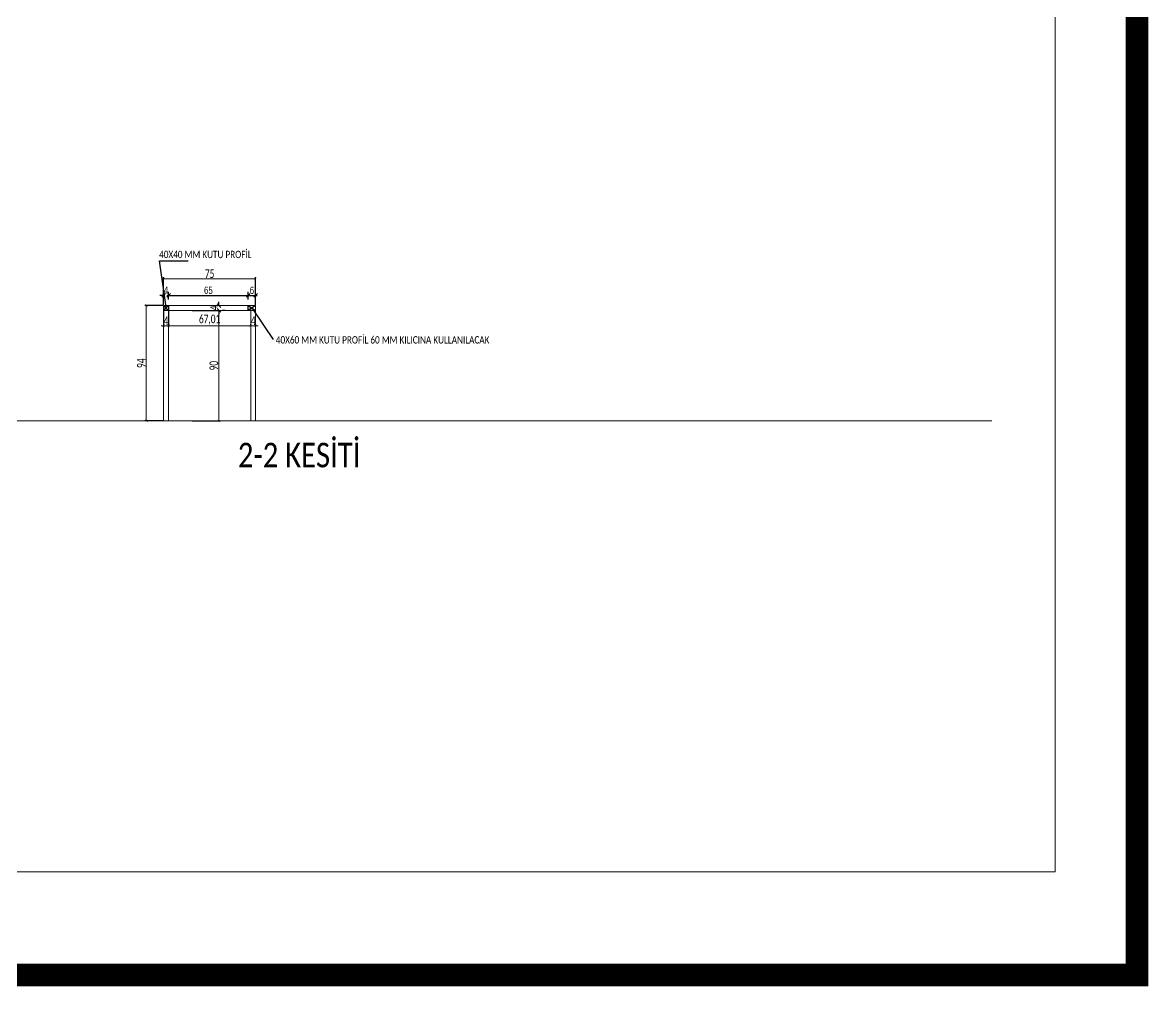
# Model space of a CAD drawing. Header units: millimetres. Extents: x -24 to 530668, y -246875 to -2983.
# Drawn here: x 274152 to 275070, y -110593 to -109807 of the extents above; entities that cross this region are included whole.
import ezdxf

# ---------------------------------------------------------------- set-up
doc = ezdxf.new("R2010")
doc.units = ezdxf.units.MM
doc.header["$PDMODE"] = 2
doc.layers.get('0').update_dxf_attribs({"lineweight": 20})
for name, color, linetype, lineweight in [('demir-1', 103, 'Continuous', 20), ('KP', 167, 'Continuous', 30), ('ölçü', 251, 'Continuous', 5)]:
    doc.layers.add(name, color=color, linetype=linetype, lineweight=lineweight)
doc.layers.add('yazı', color=11, linetype='Continuous')
doc.styles.add('ATU', font='GOTHIC.TTF', dxfattribs={"width": 0.8})
doc.styles.add('text2', font='calibri.ttf', dxfattribs={"width": 0.8})
doc.styles.add('Ölçü50', font='calibri.ttf', dxfattribs={"width": 0.7})
doc.dimstyles.new('U_DIM_1_20', dxfattribs={"dimtxt": 6, "dimasz": 3, "dimexe": 3, "dimexo": 5, "dimgap": 1, "dimtad": 1, "dimdec": 1, "dimrnd": 0.5, "dimzin": 11, "dimtxsty": 'ATU', "dimblk": 'OBLIQUE', "dimcen": 1.5, "dimdle": 1.25, "dimclrd": 251, "dimclre": 251, "dimclrt": 1, "dimadec": 0, "dimazin": 0, "dimtfac": 1.25, "dimtdec": 1, "dimtix": 1, "dimtofl": 0, "dimtmove": 1, "dimatfit": 3, "dimldrblk": 'OBLIQUE', "dimfxl": 5, "dimtolj": 1, "dimtzin": 0, "dimarcsym": 0})
doc.dimstyles.new('ölçü10', dxfattribs={"dimtxt": 7, "dimasz": 2, "dimexe": 1.25, "dimexo": 0.625, "dimgap": 0.5, "dimtad": 1, "dimzin": 9, "dimtxsty": 'Ölçü50', "dimblk": 'ARCHTICK', "dimcen": 2, "dimclrd": 256, "dimclre": 256, "dimclrt": 1, "dimazin": 2, "dimtfac": 1, "dimtix": 1, "dimtmove": 0, "dimatfit": 3, "dimldrblk": 'ARCHTICK', "dimfxl": 1, "dimlwd": -1, "dimarcsym": 0})

# ---------------------------------------------------------------- blocks, each defined once
blk = doc.blocks.new('_ArchTick')
at = {"color": 0, "linetype": 'ByBlock', "const_width": 0.15}
blk.add_lwpolyline([(-0.5, -0.5), (0.5, 0.5)], dxfattribs=at)
blk = doc.blocks.new('*D440')
at = {"layer": 'DEFPOINTS', "color": 0, "transparency": 16777216}
for p in [(274266.87, -110037.92), (274252.79, -110131.92), (274266.87, -110131.92, 0)]:
    blk.add_point(p, dxfattribs=at)
at = {"layer": 'ölçü', "lineweight": -2, "transparency": 16777216}
for p, q in [((274266.25, -110037.92), (274251.54, -110037.92)), ((274266.25, -110131.92), (274251.54, -110131.92))]:
    blk.add_line(p, q, dxfattribs=at)
at = {"layer": 'ölçü', "transparency": 16777216}
blk.add_line((274252.79, -110037.92), (274252.79, -110131.92), dxfattribs=at)
at = {"layer": 'ölçü', "transparency": 16777216, "xscale": 2, "yscale": 2, "zscale": 2}
for p, rotation in [((274252.79, -110037.92), 90), ((274252.79, -110131.92), 270)]:
    blk.add_blockref('_ArchTick', p, dxfattribs=dict(at, rotation=rotation))
at = {"layer": 'ölçü', "color": 1, "transparency": 16777216, "insert": (274248.7, -110084.92), "char_height": 7, "attachment_point": 5, "rotation": 90, "style": 'Ölçü50'}
blk.add_mtext('94', dxfattribs=at)
blk = doc.blocks.new('*D441')
at = {"layer": 'DEFPOINTS', "color": 0, "transparency": 16777216}
for p in [(274289.56, -110041.92, 0), (274289.56, -110131.92, 0), (274311.93, -110131.92)]:
    blk.add_point(p, dxfattribs=at)
at = {"layer": 'ölçü', "lineweight": -2, "transparency": 16777216}
for p, q in [((274290.19, -110041.92), (274313.18, -110041.92)), ((274290.19, -110131.92), (274313.18, -110131.92))]:
    blk.add_line(p, q, dxfattribs=at)
at = {"layer": 'ölçü', "transparency": 16777216}
blk.add_line((274311.93, -110041.92), (274311.93, -110131.92), dxfattribs=at)
at = {"layer": 'ölçü', "transparency": 16777216, "xscale": 2, "yscale": 2, "zscale": 2}
for p, rotation in [((274311.93, -110041.92), 90), ((274311.93, -110131.92), 270)]:
    blk.add_blockref('_ArchTick', p, dxfattribs=dict(at, rotation=rotation))
at = {"layer": 'ölçü', "color": 1, "transparency": 16777216, "insert": (274307.85, -110086.92), "char_height": 7, "attachment_point": 5, "rotation": 90, "style": 'Ölçü50'}
blk.add_mtext('90', dxfattribs=at)
blk = doc.blocks.new('*D442')
at = {"layer": 'DEFPOINTS', "color": 0, "transparency": 16777216}
for p in [(274341.88, -110016.03), (274266.87, -110037.92, 0), (274341.88, -110037.92)]:
    blk.add_point(p, dxfattribs=at)
at = {"layer": 'ölçü', "lineweight": -2, "transparency": 16777216}
for p, q in [((274266.87, -110037.3), (274266.87, -110014.78)), ((274341.88, -110037.3), (274341.88, -110014.78))]:
    blk.add_line(p, q, dxfattribs=at)
at = {"layer": 'ölçü', "transparency": 16777216}
blk.add_line((274266.87, -110016.03), (274341.88, -110016.03), dxfattribs=at)
at = {"layer": 'ölçü', "transparency": 16777216, "xscale": 2, "yscale": 2, "zscale": 2, "rotation": 180}
blk.add_blockref('_ArchTick', (274266.87, -110016.03), dxfattribs=at)
at = {"layer": 'ölçü', "transparency": 16777216, "xscale": 2, "yscale": 2, "zscale": 2}
blk.add_blockref('_ArchTick', (274341.88, -110016.03), dxfattribs=at)
at = {"layer": 'ölçü', "color": 1, "transparency": 16777216, "insert": (274304.38, -110011.98), "char_height": 7, "attachment_point": 5, "style": 'Ölçü50'}
blk.add_mtext('75', dxfattribs=at)
blk = doc.blocks.new('*D443')
at = {"layer": 'DEFPOINTS', "color": 0, "transparency": 16777216}
for p in [(274266.87, -110037.92, 0), (274270.87, -110041.92, 0), (274270.87, -110054.33)]:
    blk.add_point(p, dxfattribs=at)
at = {"layer": 'ölçü', "lineweight": -2, "transparency": 16777216}
for p, q in [((274266.87, -110038.55), (274266.87, -110055.58)), ((274270.87, -110042.55), (274270.87, -110055.58))]:
    blk.add_line(p, q, dxfattribs=at)
at = {"layer": 'ölçü', "transparency": 16777216}
for p, q in [((274266.87, -110054.33), (274264.87, -110054.33)), ((274266.87, -110054.33), (274270.87, -110054.33)), ((274270.87, -110054.33), (274272.87, -110054.33))]:
    blk.add_line(p, q, dxfattribs=at)
at = {"layer": 'ölçü', "transparency": 16777216, "xscale": 2, "yscale": 2, "zscale": 2}
blk.add_blockref('_ArchTick', (274266.87, -110054.33), dxfattribs=at)
at = {"layer": 'ölçü', "transparency": 16777216, "xscale": 2, "yscale": 2, "zscale": 2, "rotation": 180}
blk.add_blockref('_ArchTick', (274270.87, -110054.33), dxfattribs=at)
at = {"layer": 'ölçü', "color": 1, "transparency": 16777216, "insert": (274268.87, -110050.31), "char_height": 7, "attachment_point": 5, "style": 'Ölçü50'}
blk.add_mtext('4', dxfattribs=at)
blk = doc.blocks.new('*D444')
at = {"layer": 'DEFPOINTS', "color": 0, "transparency": 16777216}
for p in [(274270.87, -110054.33), (274337.88, -110054.33), (274337.88, -110054.33)]:
    blk.add_point(p, dxfattribs=at)
at = {"layer": 'ölçü', "lineweight": -2, "transparency": 16777216}
for p, q in [((274270.87, -110053.7), (274270.87, -110053.08)), ((274337.88, -110053.7), (274337.88, -110053.08))]:
    blk.add_line(p, q, dxfattribs=at)
at = {"layer": 'ölçü', "transparency": 16777216}
blk.add_line((274270.87, -110054.33), (274337.88, -110054.33), dxfattribs=at)
at = {"layer": 'ölçü', "transparency": 16777216, "xscale": 2, "yscale": 2, "zscale": 2, "rotation": 180}
blk.add_blockref('_ArchTick', (274270.87, -110054.33), dxfattribs=at)
at = {"layer": 'ölçü', "transparency": 16777216, "xscale": 2, "yscale": 2, "zscale": 2}
blk.add_blockref('_ArchTick', (274337.88, -110054.33), dxfattribs=at)
at = {"layer": 'ölçü', "color": 1, "transparency": 16777216, "insert": (274304.38, -110049.51), "char_height": 7, "attachment_point": 5, "style": 'Ölçü50'}
blk.add_mtext('67,01', dxfattribs=at)
blk = doc.blocks.new('*D445')
at = {"layer": 'DEFPOINTS', "color": 0, "transparency": 16777216}
for p in [(274337.88, -110054.33), (274341.88, -110054.33), (274341.88, -110054.33)]:
    blk.add_point(p, dxfattribs=at)
at = {"layer": 'ölçü', "transparency": 16777216}
for p, q in [((274337.88, -110054.33), (274335.88, -110054.33)), ((274337.88, -110054.33), (274341.88, -110054.33)), ((274341.88, -110054.33), (274343.88, -110054.33))]:
    blk.add_line(p, q, dxfattribs=at)
at = {"layer": 'ölçü', "lineweight": -2, "transparency": 16777216}
for p, q in [((274337.88, -110053.7), (274337.88, -110053.08)), ((274341.88, -110053.7), (274341.88, -110053.08))]:
    blk.add_line(p, q, dxfattribs=at)
at = {"layer": 'ölçü', "transparency": 16777216, "xscale": 2, "yscale": 2, "zscale": 2}
blk.add_blockref('_ArchTick', (274337.88, -110054.33), dxfattribs=at)
at = {"layer": 'ölçü', "transparency": 16777216, "xscale": 2, "yscale": 2, "zscale": 2, "rotation": 180}
blk.add_blockref('_ArchTick', (274341.88, -110054.33), dxfattribs=at)
at = {"layer": 'ölçü', "color": 1, "transparency": 16777216, "insert": (274339.88, -110050.31), "char_height": 7, "attachment_point": 5, "style": 'Ölçü50'}
blk.add_mtext('4', dxfattribs=at)
blk = doc.blocks.new('_Oblique')
at = {"color": 0, "linetype": 'ByBlock', "lineweight": -2}
blk.add_line((-0.5, -0.5), (0.5, 0.5), dxfattribs=at)
blk = doc.blocks.new('*D446')
at = {"layer": 'DEFPOINTS', "color": 0, "transparency": 16777216}
for p in [(274266.87, -110037.92, 0), (274270.87, -110029.66), (274270.87, -110037.92, 0)]:
    blk.add_point(p, dxfattribs=at)
at = {"layer": 'ölçü', "color": 251, "lineweight": -2, "transparency": 16777216}
for p, q in [((274266.87, -110032.92), (274266.87, -110026.66)), ((274270.87, -110032.92), (274270.87, -110026.66)), ((274266.87, -110029.66), (274263.87, -110029.66)), ((274270.87, -110029.66), (274273.87, -110029.66))]:
    blk.add_line(p, q, dxfattribs=at)
at = {"layer": 'ölçü', "color": 251, "lineweight": -2, "transparency": 16777216, "xscale": 3, "yscale": 3, "zscale": 3}
blk.add_blockref('_Oblique', (274266.87, -110029.66), dxfattribs=at)
at = {"layer": 'ölçü', "color": 251, "lineweight": -2, "transparency": 16777216, "xscale": 3, "yscale": 3, "zscale": 3, "rotation": 180}
blk.add_blockref('_Oblique', (274270.87, -110029.66), dxfattribs=at)
at = {"layer": 'ölçü', "color": 1, "transparency": 16777216, "insert": (274268.87, -110025.58), "char_height": 6, "attachment_point": 5, "style": 'ATU'}
blk.add_mtext('\\A1;4', dxfattribs=at)
blk = doc.blocks.new('*D447')
at = {"layer": 'DEFPOINTS', "color": 0, "transparency": 16777216}
for p in [(274270.87, -110037.92, 0), (274335.88, -110029.66), (274335.88, -110037.92)]:
    blk.add_point(p, dxfattribs=at)
at = {"layer": 'ölçü', "color": 251, "lineweight": -2, "transparency": 16777216}
for p, q in [((274270.87, -110032.92), (274270.87, -110026.66)), ((274335.88, -110032.92), (274335.88, -110026.66)), ((274269.62, -110029.66), (274337.13, -110029.66))]:
    blk.add_line(p, q, dxfattribs=at)
at = {"layer": 'ölçü', "color": 251, "lineweight": -2, "transparency": 16777216, "xscale": 3, "yscale": 3, "zscale": 3, "rotation": 180}
blk.add_blockref('_Oblique', (274270.87, -110029.66), dxfattribs=at)
at = {"layer": 'ölçü', "color": 251, "lineweight": -2, "transparency": 16777216, "xscale": 3, "yscale": 3, "zscale": 3}
blk.add_blockref('_Oblique', (274335.88, -110029.66), dxfattribs=at)
at = {"layer": 'ölçü', "color": 1, "transparency": 16777216, "insert": (274303.38, -110025.51), "char_height": 6, "attachment_point": 5, "style": 'ATU'}
blk.add_mtext('\\A1;65', dxfattribs=at)
blk = doc.blocks.new('*D448')
at = {"layer": 'DEFPOINTS', "color": 0, "transparency": 16777216}
for p in [(274335.88, -110037.92), (274341.88, -110029.66), (274341.88, -110037.92)]:
    blk.add_point(p, dxfattribs=at)
at = {"layer": 'ölçü', "color": 251, "lineweight": -2, "transparency": 16777216}
for p, q in [((274335.88, -110032.92), (274335.88, -110026.66)), ((274341.88, -110032.92), (274341.88, -110026.66)), ((274334.63, -110029.66), (274343.13, -110029.66))]:
    blk.add_line(p, q, dxfattribs=at)
at = {"layer": 'ölçü', "color": 251, "lineweight": -2, "transparency": 16777216, "xscale": 3, "yscale": 3, "zscale": 3, "rotation": 180}
blk.add_blockref('_Oblique', (274335.88, -110029.66), dxfattribs=at)
at = {"layer": 'ölçü', "color": 251, "lineweight": -2, "transparency": 16777216, "xscale": 3, "yscale": 3, "zscale": 3}
blk.add_blockref('_Oblique', (274341.88, -110029.66), dxfattribs=at)
at = {"layer": 'ölçü', "color": 1, "transparency": 16777216, "insert": (274338.88, -110025.51), "char_height": 6, "attachment_point": 5, "style": 'ATU'}
blk.add_mtext('\\A1;6', dxfattribs=at)
blk = doc.blocks.new('*D449')
at = {"layer": 'DEFPOINTS', "color": 0, "transparency": 16777216}
for p in [(274311.93, -110037.92, 0), (274311.93, -110037.92), (274311.93, -110041.92, 0)]:
    blk.add_point(p, dxfattribs=at)
at = {"layer": 'ölçü', "color": 251, "lineweight": -2, "transparency": 16777216}
for p, q in [((274306.93, -110037.92), (274308.93, -110037.92)), ((274311.93, -110037.92), (274311.93, -110034.92)), ((274311.93, -110041.92), (274311.93, -110044.92)), ((274316.93, -110041.92), (274314.93, -110041.92))]:
    blk.add_line(p, q, dxfattribs=at)
at = {"layer": 'ölçü', "color": 251, "lineweight": -2, "transparency": 16777216, "xscale": 3, "yscale": 3, "zscale": 3}
for p, rotation in [((274311.93, -110037.92), 270), ((274311.93, -110041.92), 90)]:
    blk.add_blockref('_Oblique', p, dxfattribs=dict(at, rotation=rotation))
at = {"layer": 'ölçü', "color": 1, "transparency": 16777216, "insert": (274307.86, -110039.92), "char_height": 6, "attachment_point": 5, "rotation": 90, "style": 'ATU'}
blk.add_mtext('\\A1;4', dxfattribs=at)

msp = doc.modelspace()

# ---------------------------------------------------------------- linework, layer by layer
at = {"color": 1, "const_width": 18.492}
msp.add_lwpolyline([(269213.704, -109030.619), (275060.383, -109030.619), (275060.383, -110583.763), (269213.704, -110583.763)], close=True, dxfattribs=at)
msp.add_lwpolyline([(272744.997, -109085.085), (274993.667, -109085.085), (274993.667, -110499.494), (272744.997, -110499.494)], close=True)
at = {"layer": 'demir-1'}
for p, q in [((274266.872, -110037.924), (274266.872, -110131.924)), ((274266.872, -110037.924, 0), (274341.878, -110037.924, 0)), ((274341.878, -110037.924, 0), (274341.878, -110131.924, 0)), ((274270.872, -110041.924), (274270.872, -110131.924)), ((274270.872, -110041.924), (274341.878, -110041.924, 0)), ((274337.878, -110041.924, 0), (274337.878, -110131.924, 0))]:
    msp.add_line(p, q, dxfattribs=at)
at = {"layer": 'KP'}
for p, q in [((274266.872, -110037.924, 0), (274270.872, -110041.924)), ((274270.872, -110037.924, 0), (274266.872, -110041.924)), ((274270.872, -110037.924, 0), (274270.872, -110041.924)), ((274335.878, -110037.924, 0), (274341.878, -110041.924, 0)), ((274341.878, -110037.924, 0), (274335.878, -110041.924, 0)), ((274335.878, -110041.924, 0), (274335.878, -110037.924, 0)), ((274270.872, -110041.924), (274266.872, -110041.924, 0)), ((274341.878, -110041.924, 0), (274335.878, -110041.924, 0))]:
    msp.add_line(p, q, dxfattribs=at)
at = {"layer": 'yazı'}
msp.add_line((274339.865, -110041.372, 0), (274356.303, -110065.507, 0), dxfattribs=at)
at = {"layer": 'yazı', "elevation": 0}
msp.add_lwpolyline([(274268.872, -110039.102), (274263.55, -110001.481), (274286.815, -110001.481)], dxfattribs=at)
at = {"layer": 'ölçü'}
msp.add_lwpolyline([(272717.602, -110131.924), (274941.87, -110131.924)], dxfattribs=at)

# ---------------------------------------------------------------- texts
at = {"char_height": 6, "width": 1120.30164, "attachment_point": 1, "style": 'text2'}
for s, insert in [('{\\fCalibri Light|b0|i0|c0|p34;40X40 MM KUTU PROFİL }', (274263.226, -109993.253, 0)), ('{\\fCalibri Light|b0|i0|c0|p34;40X60 MM KUTU PROFİL 60 MM KILICINA KULLANILACAK}', (274358.348, -110062.893, 0))]:
    msp.add_mtext(s, dxfattribs=dict(at, insert=insert))
at = {"layer": 'yazı', "insert": (274327.411, -110149.789), "char_height": 20, "attachment_point": 1, "style": 'text2'}
msp.add_mtext_dynamic_manual_height_columns('2-2 KESİTİ', width=208.90446, gutter_width=12.5, heights=[0], dxfattribs=at)

# ---------------------------------------------------------------- dimensions: what is measured, and where the dimension line sits
at = {"layer": 'ölçü'}
dim = msp.add_linear_dim(base=(274341.878, -110016.029, 0), p1=(274266.872, -110037.924), p2=(274341.878, -110037.924, 0), text='75', dimstyle='ölçü10', dxfattribs=at)
dim.commit()
dim.dimension.update_dxf_attribs({"geometry": '*D442', "text_midpoint": (274304.375, -110011.978, 0)})
for base, p1, p2, dimstyle, picture, middle in [((274270.872, -110029.658, 0), (274266.872, -110037.924), (274270.872, -110037.924, 0), 'U_DIM_1_20', '*D446', (274268.872, -110025.583, 0)), ((274335.878, -110029.658, 0), (274270.872, -110037.924, 0), (274335.878, -110037.924, 0), 'U_DIM_1_20', '*D447', (274303.375, -110025.507, 0)), ((274341.878, -110029.658, 0), (274335.878, -110037.924, 0), (274341.878, -110037.924, 0), 'U_DIM_1_20', '*D448', (274338.878, -110025.507, 0)), ((274270.872, -110054.326, 0), (274266.872, -110037.924), (274270.872, -110041.924), 'ölçü10', '*D443', (274268.872, -110050.31, 0)), ((274337.878, -110054.326, 0), (274270.872, -110054.326, 0), (274337.878, -110054.326, 0), 'ölçü10', '*D444', (274304.375, -110049.51, 0)), ((274341.878, -110054.326, 0), (274337.878, -110054.326, 0), (274341.878, -110054.326, 0), 'ölçü10', '*D445', (274339.878, -110050.31, 0))]:
    dim = msp.add_linear_dim(base=base, p1=p1, p2=p2, dimstyle=dimstyle, dxfattribs=at)
    dim.commit()
    dim.dimension.update_dxf_attribs({"geometry": picture, "text_midpoint": middle})
for base, p1, p2, dimstyle, picture, middle in [((274252.787, -110131.924, 0), (274266.872, -110037.924, 0), (274266.872, -110131.924, 0), 'ölçü10', '*D440', (274248.7, -110084.924, 0)), ((274311.933, -110037.924, 0), (274311.933, -110041.924, 0), (274311.933, -110037.924, 0), 'U_DIM_1_20', '*D449', (274307.858, -110039.924, 0)), ((274311.933, -110131.924, 0), (274289.563, -110041.924), (274289.563, -110131.924), 'ölçü10', '*D441', (274307.847, -110086.924, 0))]:
    dim = msp.add_linear_dim(base=base, p1=p1, p2=p2, angle=90, dimstyle=dimstyle, dxfattribs=at)
    dim.commit()
    dim.dimension.update_dxf_attribs({"geometry": picture, "text_midpoint": middle})

doc.saveas('drawing.dxf')
